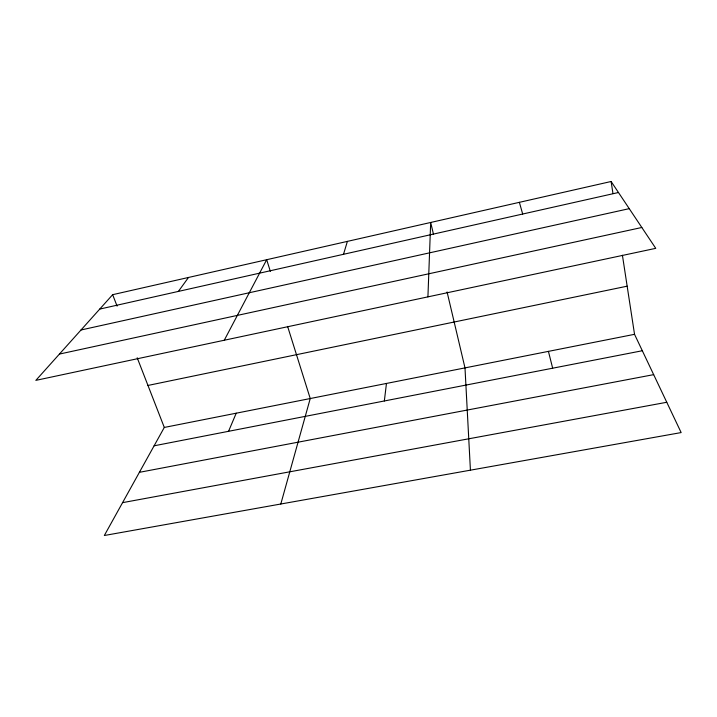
<?xml version="1.0" encoding="UTF-8"?>
<svg xmlns="http://www.w3.org/2000/svg" width="717" height="717" viewBox="0 0 717 717"><rect width="100%" height="100%" fill="white"/><g stroke="black" fill="none" stroke-linecap="round" stroke-linejoin="round"><path stroke-width="1.08" d="M427.924 296.865L430.684 222.467L433.516 234.459M384.339 400.973L386.463 383.443M280.804 504.015L310.237 398.535L287.607 326.387M343.506 254.302L347.387 241.387M228.553 431.311L236.216 413.198M224.269 340.243L266.688 259.706L270.354 271.393M634.536 334.319L164.301 427.44L104.332 535.5L681.15 432.575L634.536 334.319L622.419 255.261M178.399 291.407L188.481 277.47M112.65 294.687L35.85 380.368L655.75 248.342L611.117 181.5L112.65 294.687L117.095 306.105M99.744 309.081L618.466 192.506M81.012 329.99L629.248 208.647M59.421 354.073L641.823 227.486M147.962 385.45L627.16 286.182M154.11 445.804L642.324 350.738M139.385 472.333L653.671 374.641M122.562 502.653L666.774 402.273M137.198 357.774L164.301 427.44M519.377 202.328L522.684 214.033M548.424 351.375L552.664 368.197M447.076 291.953L464.992 367.893L470.424 470.173M611.117 181.5L612.972 193.59"/></g></svg>
